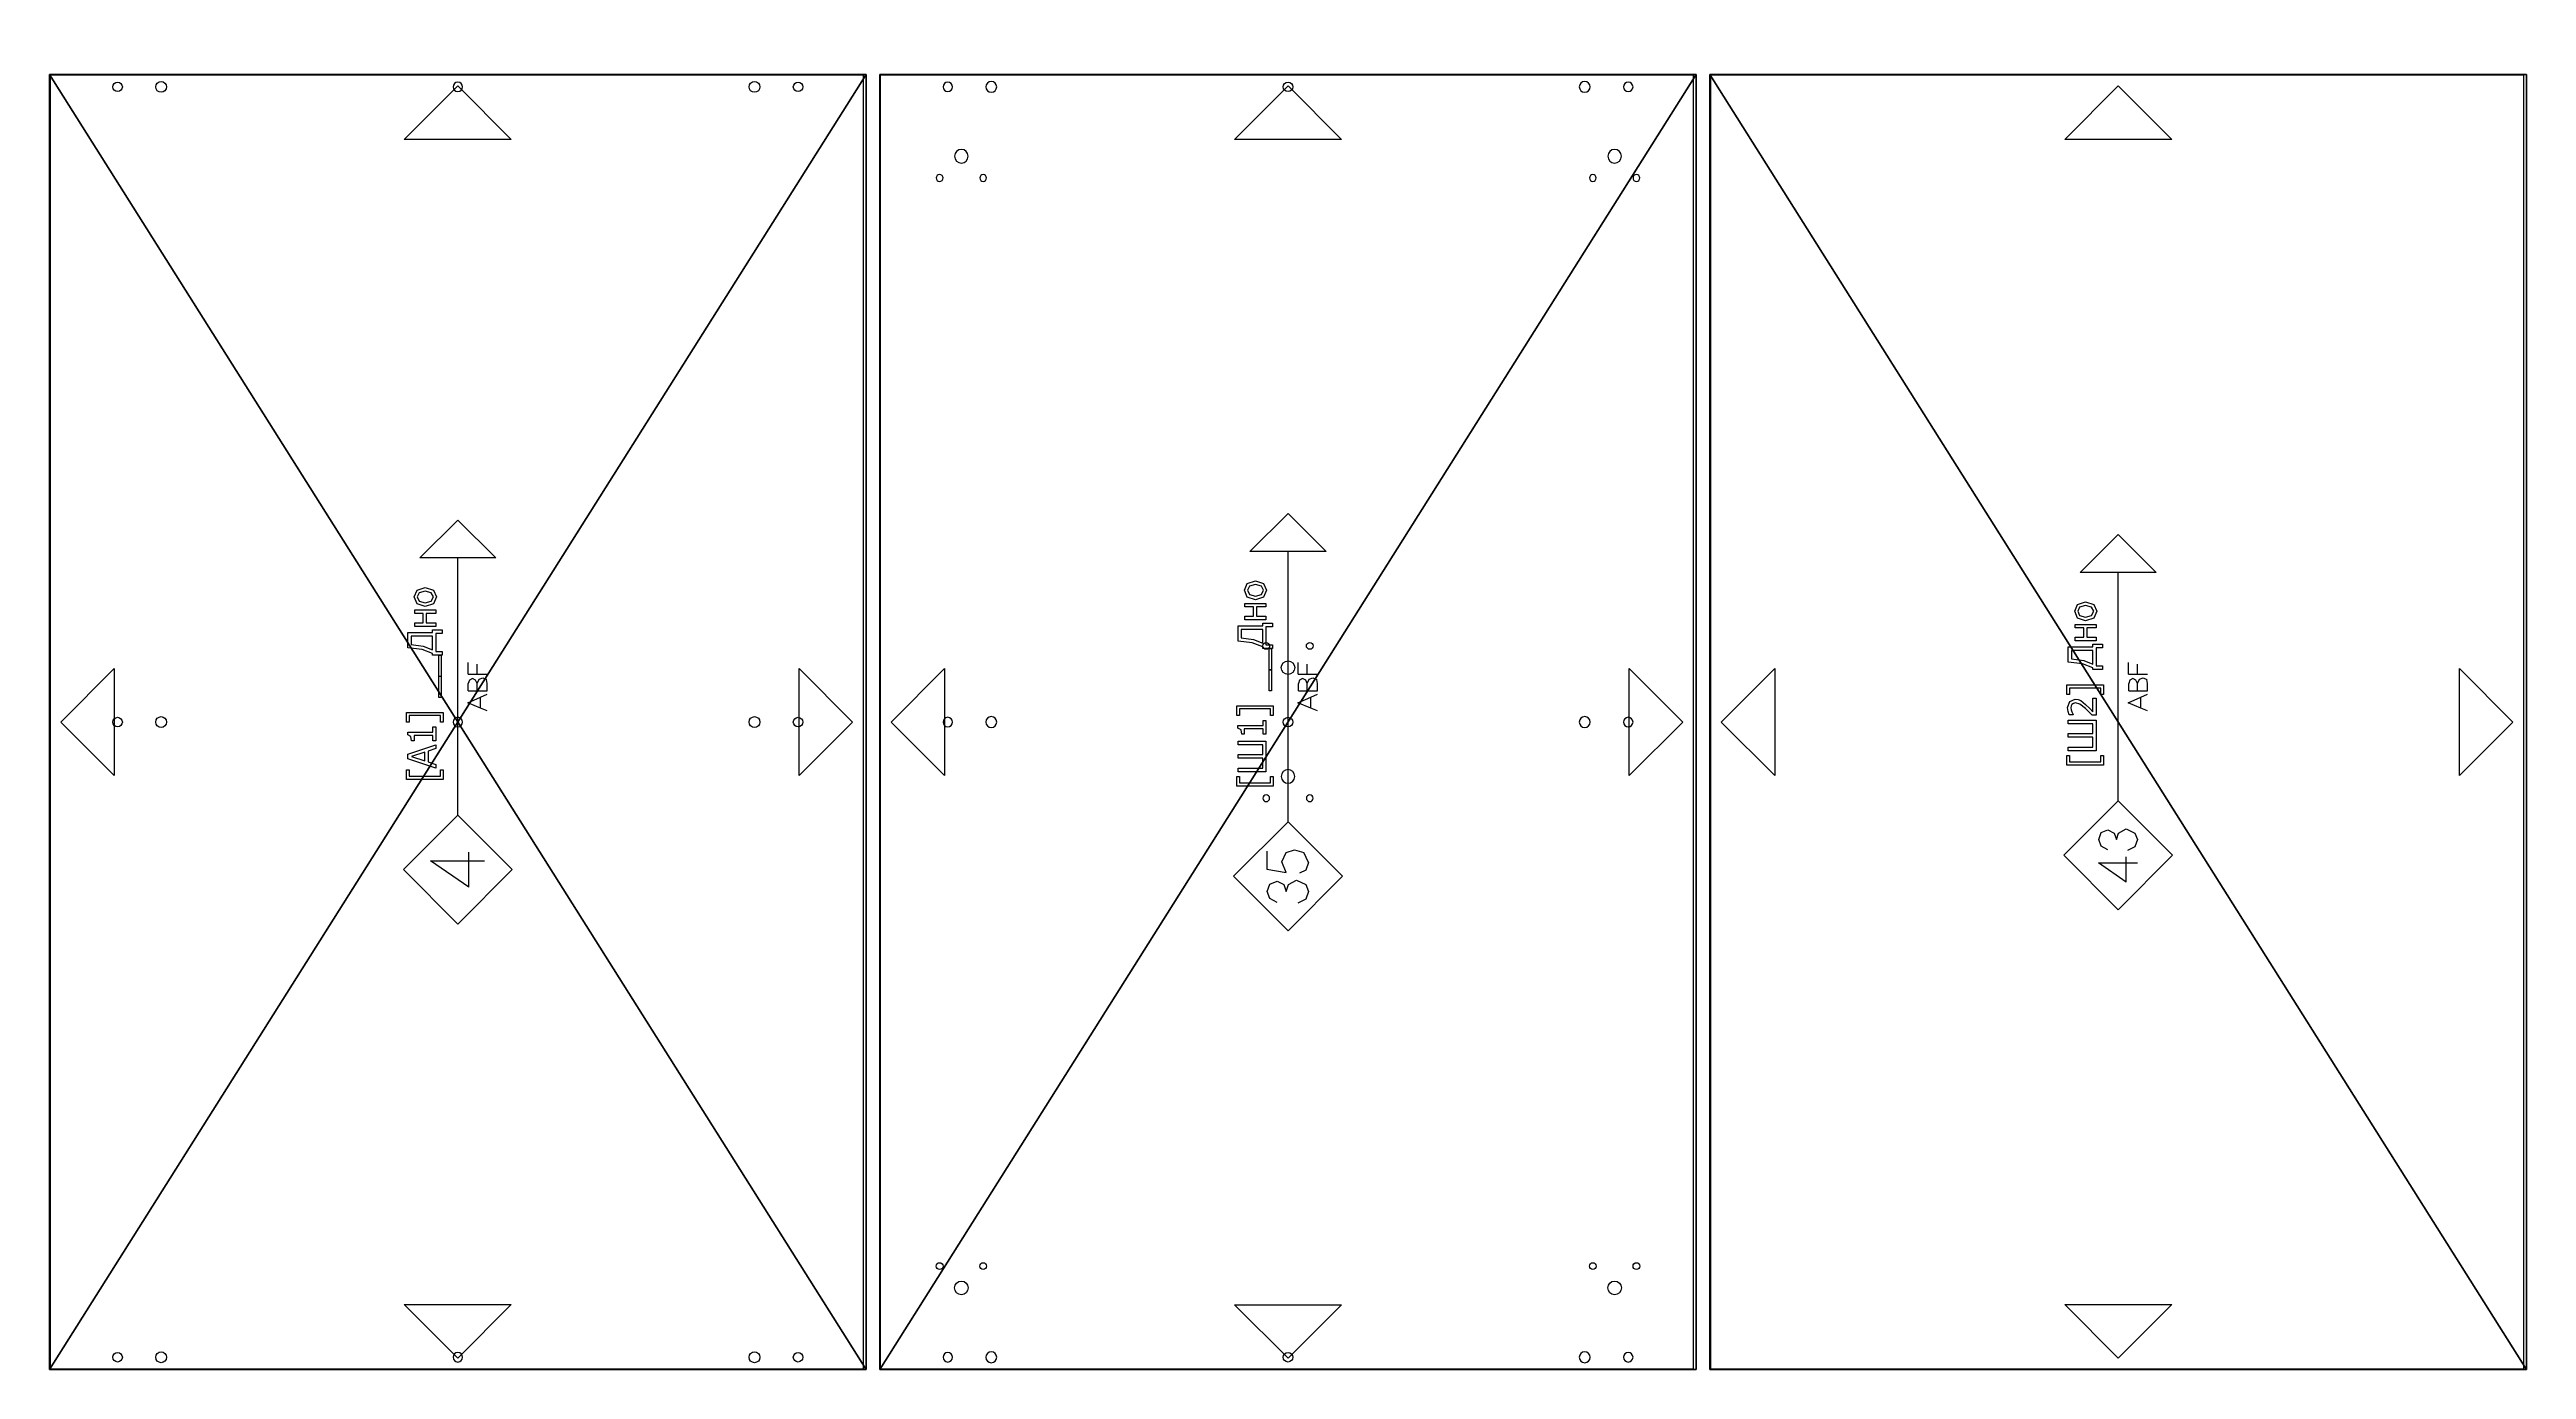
# Model space of a CAD drawing. Header units: millimetres. Extents: x -45532 to 18, y -11338 to 4436.
# Drawn here: x -34124 to -32304, y 0 to 970 of the extents above; entities that cross this region are included whole.
import ezdxf

# ---------------------------------------------------------------- set-up
doc = ezdxf.new("R2010")
doc.units = ezdxf.units.MM
doc.header["$LTSCALE"] = 25.4
doc.layers.get('0').update_dxf_attribs({"true_color": 0xffffff})
for name, color, linetype, true_color in [('-', 216, 'Continuous', 0x770077), ('ABF_cuttingLines', 134, 'Continuous', 0x009987), ('ABF_D10.0_DEPTH18', 134, 'Continuous', 0x009987), ('ABF_D5.0_DEPTH1', 36, 'Continuous', 0x664400), ('ABF_edgeBanding', 252, 'Continuous', 0x777799), ('ABF_Label', 190, 'Continuous', 0x9900ff), ('D7-DEPTHF-$44817', 134, 'Continuous', 0x009987), ('D8-DEPTH12-$38878', 252, 'Continuous', 0x777799)]:
    doc.layers.add(name, color=color, linetype=linetype, true_color=true_color)

# ---------------------------------------------------------------- blocks, each defined once
blk = doc.blocks.new('Group1187#1')
at = {"layer": 'ABF_Label', "color": 0}
for p, q in [((-20.1, 6.9), (-20.1, 23.9)), ((-20.1, 23.9), (-15.6, 23.9)), ((-15.6, 23.9), (-15.6, 22.7)), ((-13.4, 10.3), (-13.4, 23.3)), ((-13.4, 23.3), (-11.7, 23.3)), ((-11.7, 23.3), (-11.7, 11.8)), ((-7.1, 11.8), (-7.1, 23.3)), ((-7.1, 23.3), (-5.4, 23.3)), ((-5.4, 23.3), (-5.4, 11.8)), ((-0.9, 11.8), (-0.9, 23.3)), ((-0.9, 23.3), (0.9, 23.3)), ((0.9, 23.3), (0.9, 10.3)), ((3.4, 22.8), (4.9, 23.3)), ((4.9, 23.3), (6.8, 23.6)), ((6.8, 23.6), (9.6, 22.6)), ((12.8, 22.7), (12.8, 23.9)), ((12.8, 23.9), (17.4, 23.9)), ((17.4, 23.9), (17.4, 6.9)), ((27.2, 16.7), (27.9, 23.3)), ((27.9, 23.3), (35.1, 23.3)), ((35.1, 23.3), (35.1, 11.8)), ((-15.6, 22.7), (-18.6, 22.7)), ((-18.6, 22.7), (-18.6, 8.1)), ((-11.7, 11.8), (-7.1, 11.8)), ((-5.4, 11.8), (-0.9, 11.8)), ((3.2, 12.1), (4.8, 13.7)), ((3.2, 10.3), (3.2, 12.1)), ((3.4, 21), (3.4, 22.8)), ((3.5, 21), (3.4, 21)), ((4.1, 21.3), (3.5, 21)), ((4.8, 21.7), (4.1, 21.3)), ((5.7, 22), (4.8, 21.7)), ((4.8, 13.7), (6.3, 15.3)), ((6.4, 13.3), (4.8, 11.8)), ((4.8, 11.8), (11.2, 11.8)), ((6.6, 22.1), (5.7, 22)), ((6.3, 15.3), (8.3, 17.9)), ((8.2, 15.2), (6.4, 13.3)), ((7.5, 22), (6.6, 22.1)), ((8.2, 21.6), (7.5, 22)), ((8.7, 20.9), (8.2, 21.6)), ((9.2, 16.3), (8.2, 15.2)), ((8.3, 17.9), (8.9, 19.9)), ((8.9, 19.9), (8.7, 20.9)), ((10, 17.4), (9.2, 16.3)), ((9.6, 22.6), (10.7, 20)), ((10.5, 18.6), (10, 17.4)), ((10.7, 20), (10.5, 18.6)), ((11.2, 11.8), (11.2, 10.3)), ((15.9, 22.7), (12.8, 22.7)), ((15.9, 8.1), (15.9, 22.7)), ((24.6, 7.3), (24.6, 11.8)), ((24.6, 11.8), (25.3, 11.8)), ((25.3, 11.8), (27.2, 16.7)), ((28.7, 16.1), (27, 11.8)), ((27, 11.8), (33.4, 11.8)), ((29.5, 21.8), (28.7, 16.1)), ((33.4, 21.8), (29.5, 21.8)), ((33.4, 11.8), (33.4, 21.8)), ((35.1, 11.8), (36.4, 11.8)), ((36.4, 11.8), (36.4, 7.3)), ((37.9, 10.3), (37.9, 20.1)), ((37.9, 20.1), (39.6, 20.1)), ((39.6, 20.1), (39.6, 16.1)), ((39.6, 16.1), (44, 16.1)), ((44, 14.7), (39.6, 14.7)), ((39.6, 14.7), (39.6, 10.3)), ((44, 16.1), (44, 20.1)), ((44, 20.1), (45.6, 20.1)), ((44, 10.3), (44, 14.7)), ((45.6, 20.1), (45.6, 10.3)), ((47.3, 15.2), (48.5, 19)), ((48.5, 11.4), (47.3, 15.2)), ((48.5, 19), (51.7, 20.3)), ((49.7, 18), (49, 15.2)), ((49, 15.2), (49.7, 12.4)), ((51.7, 18.9), (49.7, 18)), ((49.7, 12.4), (51.7, 11.4)), ((51.7, 20.3), (54.9, 19)), ((53.7, 18), (51.7, 18.9)), ((51.7, 11.4), (53.7, 12.4)), ((54.4, 15.2), (53.7, 18)), ((53.7, 12.4), (54.4, 15.2)), ((54.9, 19), (56.1, 15.2)), ((56.1, 15.2), (54.9, 11.4)), ((-74.7, -3.8), (-65.8, 9.2)), ((-65.8, 9.2), (-65.8, -3.8)), ((-59.6, 4.8), (-57.9, 8)), ((-57.9, 8), (-54.8, 9.1)), ((-54.8, 9.1), (-51.6, 8)), ((-51.8, 1.8), (-54.8, 0.8)), ((-54.8, 0.8), (-51.8, -0.2)), ((-50.3, 4.8), (-51.8, 1.8)), ((-51.6, 8), (-50.3, 4.8)), ((-36.8, 0), (69.8, 0)), ((-15.6, 6.9), (-20.1, 6.9)), ((-18.6, 8.1), (-15.6, 8.1)), ((-15.6, 8.1), (-15.6, 6.9)), ((0.9, 10.3), (-13.4, 10.3)), ((11.2, 10.3), (3.2, 10.3)), ((12.8, 6.9), (12.8, 8.1)), ((12.8, 8.1), (15.9, 8.1)), ((17.4, 6.9), (12.8, 6.9)), ((26.3, 7.3), (24.6, 7.3)), ((34.7, 10.3), (26.3, 10.3)), ((26.3, 10.3), (26.3, 7.3)), ((34.7, 7.3), (34.7, 10.3)), ((36.4, 7.3), (34.7, 7.3)), ((39.6, 10.3), (37.9, 10.3)), ((45.6, 10.3), (44, 10.3)), ((51.7, 10), (48.5, 11.4)), ((54.9, 11.4), (51.7, 10)), ((-74.7, -3.8), (-65.8, -3.8)), ((-65.8, -3.8), (-62.9, -3.8)), ((-65.8, -3.8), (-65.8, -9)), ((-58.2, -7.8), (-59.9, -4.3)), ((-54.8, -9), (-58.2, -7.8)), ((-51.8, -7.8), (-54.8, -9)), ((-51.8, -0.2), (-49.8, -3.7)), ((-49.8, -3.7), (-51.8, -7.8)), ((5.2, -13.7), (6.5, -10.6)), ((6.5, -10.6), (8.9, -4.6)), ((6.5, -10.6), (11.6, -10.6)), ((8.9, -4.6), (11.6, -10.6)), ((11.6, -10.6), (13, -13.7)), ((14.5, -4.9), (18, -4.9)), ((14.5, -4.9), (14.5, -9)), ((14.5, -9), (14.5, -13.7)), ((14.5, -9), (18, -9)), ((19.5, -5.4), (18, -4.9)), ((18, -9), (19.6, -8.3)), ((18, -9), (20, -9.9)), ((20.3, -6.8), (19.5, -5.4)), ((19.6, -8.3), (20.3, -6.8)), ((20, -9.9), (20.7, -11.6)), ((22.3, -4.8), (22.3, -9)), ((22.3, -4.8), (27.8, -4.8)), ((22.3, -9), (27.1, -9)), ((22.3, -9), (22.3, -13.7)), ((14.5, -13.7), (18, -13.7)), ((18, -13.7), (19.8, -13.4)), ((20.7, -11.6), (19.8, -13.4))]:
    blk.add_line(p, q, dxfattribs=at)
for points in [[(-36.8, 0, 0), (-62.2, -25.4, 0), (-87.6, 0, 0), (-62.2, 25.4, 0), (-36.8, 0, 0)], [(69.8, 17.8, 0), (87.6, 0, 0), (69.8, -17.8, 0), (69.8, 17.8, 0)]]:
    blk.add_polyline3d(points, close=True, dxfattribs=at)
blk = doc.blocks.new('Group1810#1')
at = {"layer": 'ABF_cuttingLines', "color": 0}
blk.add_polyline3d([(-288.8, 2205.3, 0), (308.8, 2205.3, 0), (308.8, 3156.5, 0), (-288.8, 3156.5, 0), (-288.8, 2205.3, 0)], close=True, dxfattribs=at)
blk = doc.blocks.new('Group1811#1')
at = {"layer": 'ABF_edgeBanding', "color": 0}
for points in [[(10.8, 3148.7, 0), (50.2, 3109.3, 0), (-28.5, 3109.3, 0), (10.8, 3148.7, 0)], [(-280.9, 2680.9, 0), (-241.6, 2720.3, 0), (-241.6, 2641.6, 0), (-280.9, 2680.9, 0)], [(300.9, 2680.9, 0), (261.6, 2641.6, 0), (261.6, 2720.3, 0), (300.9, 2680.9, 0)], [(10.8, 2213.2, 0), (-28.5, 2252.6, 0), (50.2, 2252.6, 0), (10.8, 2213.2, 0)]]:
    blk.add_polyline3d(points, close=True, dxfattribs=at)
blk = doc.blocks.new('___#50')
at = {"color": 0}
for p, q in [((-289.2, 2204.9, 18), (-289.2, 3156.9, 18)), ((-289.2, 3156.9, 18), (310.8, 3156.9, 18)), ((-289.2, 2204.9), (-289.2, 3156.9)), ((-289.2, 3156.9), (310.8, 3156.9)), ((-289.2, 2204.9, 18), (-289.2, 3156.9, 18)), ((-289.2, 3156.9, 18), (-289.2, 3156.9)), ((-289.2, 2204.9), (-289.2, 3156.9)), ((-289.2, 3156.9, 18), (310.8, 3156.9, 18)), ((-289.2, 3156.9), (310.8, 3156.9)), ((-289.2, 3156.9, 18), (-289.2, 3156.9)), ((310.8, 3156.9, 18), (310.8, 2204.9, 18)), ((310.8, 3156.9), (310.8, 2204.9)), ((310.8, 3156.9, 18), (310.8, 3156.9)), ((310.8, 3156.9, 18), (310.8, 2204.9, 18)), ((310.8, 3156.9), (310.8, 2204.9)), ((310.8, 3156.9, 18), (310.8, 3156.9)), ((310.8, 2204.9, 18), (-289.2, 2204.9, 18)), ((310.8, 2204.9), (-289.2, 2204.9)), ((-289.2, 2204.9, 18), (-289.2, 2204.9)), ((310.8, 2204.9, 18), (-289.2, 2204.9, 18)), ((-289.2, 2204.9, 18), (-289.2, 2204.9)), ((310.8, 2204.9), (-289.2, 2204.9)), ((310.8, 2204.9, 18), (310.8, 2204.9)), ((310.8, 2204.9, 18), (310.8, 2204.9))]:
    blk.add_line(p, q, dxfattribs=at)
at = {"layer": 'ABF_cuttingLines', "color": 0}
blk.add_blockref('Group1810#1', (0, 0, 18), dxfattribs=at)
at = {"layer": 'ABF_edgeBanding', "color": 0}
blk.add_blockref('Group1811#1', (0, 0, 18), dxfattribs=at)
at = {"layer": 'ABF_Label', "color": 0, "xscale": 1.574803149606299, "yscale": 1.574803149606299, "rotation": 90}
blk.add_blockref('Group1187#1', (10.8, 2680.9, 18), dxfattribs=at)
at = {"color": 7, "true_color": 0xffffff}
mesh = blk.add_polyface(dxfattribs=at)
corners = [(310.8, 2204.9, 18), (-289.2, 3156.9, 18), (-289.2, 2204.9, 18), (310.8, 3156.9, 18)]
mesh.append_faces([[corners[k] for k in face] for face in [(0, 1, 2), (1, 0, 3)]], dxfattribs={"vtx0": -1, "color": 7})
at = {"color": 0}
mesh = blk.add_polyface(dxfattribs=at)
corners = [(-289.2, 3156.9), (310.8, 2204.9), (-289.2, 2204.9), (310.8, 3156.9)]
mesh.append_faces([[corners[k] for k in face] for face in [(0, 1, 2), (1, 0, 3)]], dxfattribs={"vtx0": -1, "color": 0})
mesh = blk.add_polyface(dxfattribs=at)
corners = [(-289.2, 3156.9, 18), (-289.2, 2204.9), (-289.2, 2204.9, 18), (-289.2, 3156.9)]
mesh.append_faces([[corners[k] for k in face] for face in [(0, 1, 2), (1, 0, 3)]], dxfattribs={"vtx0": -1, "color": 0})
mesh = blk.add_polyface(dxfattribs=at)
corners = [(-289.2, 3156.9, 18), (310.8, 3156.9), (-289.2, 3156.9), (310.8, 3156.9, 18)]
mesh.append_faces([[corners[k] for k in face] for face in [(0, 1, 2), (1, 0, 3)]], dxfattribs={"vtx0": -1, "color": 0})
mesh = blk.add_polyface(dxfattribs=at)
corners = [(310.8, 3156.9), (310.8, 2204.9, 18), (310.8, 2204.9), (310.8, 3156.9, 18)]
mesh.append_faces([[corners[k] for k in face] for face in [(0, 1, 2), (1, 0, 3)]], dxfattribs={"vtx0": -1, "color": 0})
mesh = blk.add_polyface(dxfattribs=at)
corners = [(310.8, 2204.9, 18), (-289.2, 2204.9), (310.8, 2204.9), (-289.2, 2204.9, 18)]
mesh.append_faces([[corners[k] for k in face] for face in [(0, 1, 2), (1, 0, 3)]], dxfattribs={"vtx0": -1, "color": 0})
blk = doc.blocks.new('Group517#1')
at = {"layer": 'D7-DEPTHF-$44817', "color": 0, "extrusion": (0, 0, -1)}
blk.add_circle((9, 0), 3.5, dxfattribs=at)
at = {"layer": 'D8-DEPTH12-$38878', "color": 0, "extrusion": (0, 0, -1)}
blk.add_circle((9, -32), 4, dxfattribs=at)
blk = doc.blocks.new('Group521#1')
at = {"layer": 'D7-DEPTHF-$44817', "color": 0, "extrusion": (0, 0, -1)}
blk.add_circle((9, 0), 3.5, dxfattribs=at)
at = {"layer": 'D8-DEPTH12-$38878', "color": 0, "extrusion": (0, 0, -1)}
blk.add_circle((9, 32), 4, dxfattribs=at)
blk = doc.blocks.new('Group535#1')
at = {"layer": 'D7-DEPTHF-$44817', "color": 0, "extrusion": (0, 0, -1)}
blk.add_circle((9, 0), 3.5, dxfattribs=at)
at = {"layer": 'D8-DEPTH12-$38878', "color": 0, "extrusion": (0, 0, -1)}
blk.add_circle((9, -32), 4, dxfattribs=at)
blk = doc.blocks.new('Group539#1')
at = {"layer": 'D7-DEPTHF-$44817', "color": 0, "extrusion": (0, 0, -1)}
blk.add_circle((9, 0), 3.5, dxfattribs=at)
at = {"layer": 'D8-DEPTH12-$38878', "color": 0, "extrusion": (0, 0, -1)}
blk.add_circle((9, 32), 4, dxfattribs=at)
blk = doc.blocks.new('Group541#2')
at = {"layer": 'D7-DEPTHF-$44817', "color": 0}
blk.add_circle((-9, 0, 18), 3.5, dxfattribs=at)
blk = doc.blocks.new('Group553#1')
at = {"layer": 'D7-DEPTHF-$44817', "color": 0, "extrusion": (0, 0, -1)}
blk.add_circle((9, 0), 3.5, dxfattribs=at)
at = {"layer": 'D8-DEPTH12-$38878', "color": 0, "extrusion": (0, 0, -1)}
blk.add_circle((9, -32), 4, dxfattribs=at)
blk = doc.blocks.new('Group557#1')
at = {"layer": 'D7-DEPTHF-$44817', "color": 0, "extrusion": (0, 0, -1)}
blk.add_circle((9, 0), 3.5, dxfattribs=at)
at = {"layer": 'D8-DEPTH12-$38878', "color": 0, "extrusion": (0, 0, -1)}
blk.add_circle((9, 32), 4, dxfattribs=at)
blk = doc.blocks.new('Group559#2')
at = {"layer": 'D7-DEPTHF-$44817', "color": 0}
blk.add_circle((-9, 0, 18), 3.5, dxfattribs=at)
blk = doc.blocks.new('_____#2')
at = {"layer": 'ABF_D10.0_DEPTH18', "color": 0}
blk.add_circle((5, 5), 5, dxfattribs=at)
blk = doc.blocks.new('_____#4')
at = {"layer": 'ABF_D5.0_DEPTH1', "color": 0}
blk.add_circle((2.5, 2.5), 2.5, dxfattribs=at)
blk = doc.blocks.new('_____#5')
at = {"layer": 'ABF_D5.0_DEPTH1', "color": 0}
blk.add_circle((2.5, 2.5), 2.5, dxfattribs=at)
blk = doc.blocks.new('_____#1')
at = {"layer": 'ABF_D10.0_DEPTH18', "color": 0}
blk.add_circle((5, 5), 5, dxfattribs=at)
blk = doc.blocks.new('_____#3')
at = {"layer": 'ABF_D5.0_DEPTH1', "color": 0}
blk.add_circle((2.5, 2.5), 2.5, dxfattribs=at)
blk = doc.blocks.new('_____#6')
at = {"layer": 'ABF_D5.0_DEPTH1', "color": 0}
blk.add_circle((2.5, 2.5), 2.5, dxfattribs=at)
blk = doc.blocks.new('_____#7')
at = {"layer": 'ABF_D10.0_DEPTH18', "color": 0}
blk.add_circle((5, 5), 5, dxfattribs=at)
blk = doc.blocks.new('_____#8')
at = {"layer": 'ABF_D5.0_DEPTH1', "color": 0}
blk.add_circle((2.5, 2.5), 2.5, dxfattribs=at)
blk = doc.blocks.new('_____#13')
at = {"layer": 'ABF_D5.0_DEPTH1', "color": 0}
blk.add_circle((2.5, 2.5), 2.5, dxfattribs=at)
blk = doc.blocks.new('_____#14')
at = {"layer": 'ABF_D10.0_DEPTH18', "color": 0}
blk.add_circle((5, 5), 5, dxfattribs=at)
blk = doc.blocks.new('_____#15')
at = {"layer": 'ABF_D5.0_DEPTH1', "color": 0}
blk.add_circle((2.5, 2.5), 2.5, dxfattribs=at)
blk = doc.blocks.new('_____#18')
at = {"layer": 'ABF_D5.0_DEPTH1', "color": 0}
blk.add_circle((2.5, 2.5), 2.5, dxfattribs=at)
blk = doc.blocks.new('_____#21')
at = {"layer": 'ABF_D10.0_DEPTH18', "color": 0}
blk.add_circle((5, 5), 5, dxfattribs=at)
blk = doc.blocks.new('_____#22')
at = {"layer": 'ABF_D5.0_DEPTH1', "color": 0}
blk.add_circle((2.5, 2.5), 2.5, dxfattribs=at)
blk = doc.blocks.new('_____#23')
at = {"layer": 'ABF_D5.0_DEPTH1', "color": 0}
blk.add_circle((2.5, 2.5), 2.5, dxfattribs=at)
blk = doc.blocks.new('_____#28')
at = {"layer": 'ABF_D10.0_DEPTH18', "color": 0}
blk.add_circle((5, 5), 5, dxfattribs=at)
blk = doc.blocks.new('_____#29')
at = {"layer": 'ABF_D5.0_DEPTH1', "color": 0}
blk.add_circle((2.5, 2.5), 2.5, dxfattribs=at)
blk = doc.blocks.new('_____#30')
at = {"layer": 'ABF_D5.0_DEPTH1', "color": 0}
blk.add_circle((2.5, 2.5), 2.5, dxfattribs=at)
blk = doc.blocks.new('Group413#2')
at = {"layer": 'D7-DEPTHF-$44817', "color": 0}
blk.add_circle((-9, 0, 18), 3.5, dxfattribs=at)
blk = doc.blocks.new('Group1170#1')
at = {"layer": 'ABF_Label', "color": 0}
for p, q in [((-29.9, 6.9), (-29.9, 23.9)), ((-29.9, 23.9), (-25.4, 23.9)), ((-25.4, 23.9), (-25.4, 22.7)), ((-23.2, 10.3), (-23.2, 23.3)), ((-23.2, 23.3), (-21.5, 23.3)), ((-21.5, 23.3), (-21.5, 11.8)), ((-16.9, 11.8), (-16.9, 23.3)), ((-16.9, 23.3), (-15.2, 23.3)), ((-15.2, 23.3), (-15.2, 11.8)), ((-10.7, 11.8), (-10.7, 23.3)), ((-10.7, 23.3), (-8.9, 23.3)), ((-8.9, 23.3), (-8.9, 10.3)), ((-3.6, 21.9), (-2.9, 23.4)), ((-2.9, 23.4), (-1.6, 23.4)), ((-1.6, 23.4), (-1.6, 11.6)), ((3.1, 22.7), (3.1, 23.9)), ((3.1, 23.9), (7.6, 23.9)), ((7.6, 23.9), (7.6, 6.9)), ((37, 16.7), (37.7, 23.3)), ((37.7, 23.3), (44.9, 23.3)), ((44.9, 23.3), (44.9, 11.8)), ((-25.4, 22.7), (-28.4, 22.7)), ((-28.4, 22.7), (-28.4, 8.1)), ((-21.5, 11.8), (-16.9, 11.8)), ((-15.2, 11.8), (-10.7, 11.8)), ((-5.6, 21.6), (-3.6, 21.9)), ((-5.6, 20.4), (-5.6, 21.6)), ((-3.2, 20.4), (-5.6, 20.4)), ((-5.6, 10.3), (-5.6, 11.6)), ((-5.6, 11.6), (-3.2, 11.6)), ((-3.2, 11.6), (-3.2, 20.4)), ((-1.6, 11.6), (0.7, 11.6)), ((0.7, 11.6), (0.7, 10.3)), ((6.1, 22.7), (3.1, 22.7)), ((6.1, 8.1), (6.1, 22.7)), ((34.4, 7.3), (34.4, 11.8)), ((34.4, 11.8), (35.1, 11.8)), ((35.1, 11.8), (37, 16.7)), ((38.5, 16.1), (36.8, 11.8)), ((36.8, 11.8), (43.2, 11.8)), ((39.3, 21.8), (38.5, 16.1)), ((43.2, 21.8), (39.3, 21.8)), ((43.2, 11.8), (43.2, 21.8)), ((44.9, 11.8), (46.2, 11.8)), ((46.2, 11.8), (46.2, 7.3)), ((47.7, 10.3), (47.7, 20.1)), ((47.7, 20.1), (49.4, 20.1)), ((49.4, 20.1), (49.4, 16.1)), ((49.4, 16.1), (53.8, 16.1)), ((53.8, 14.7), (49.4, 14.7)), ((49.4, 14.7), (49.4, 10.3)), ((53.8, 16.1), (53.8, 20.1)), ((53.8, 20.1), (55.4, 20.1)), ((53.8, 10.3), (53.8, 14.7)), ((55.4, 20.1), (55.4, 10.3)), ((57.1, 15.2), (58.3, 19)), ((58.3, 11.4), (57.1, 15.2)), ((58.3, 19), (61.5, 20.3)), ((59.5, 18), (58.8, 15.2)), ((58.8, 15.2), (59.5, 12.4)), ((61.5, 18.9), (59.5, 18)), ((59.5, 12.4), (61.5, 11.4)), ((61.5, 20.3), (64.7, 19)), ((63.5, 18), (61.5, 18.9)), ((61.5, 11.4), (63.5, 12.4)), ((64.2, 15.2), (63.5, 18)), ((63.5, 12.4), (64.2, 15.2)), ((64.7, 19), (65.9, 15.2)), ((65.9, 15.2), (64.7, 11.4)), ((-84.2, 5.1), (-82.4, 8.5)), ((-82.4, 8.5), (-79.1, 9.7)), ((-79.1, 9.7), (-75.7, 8.5)), ((-75.9, 1.9), (-79.1, 0.9)), ((-79.1, 0.9), (-75.9, -0.2)), ((-74.3, 5.1), (-75.9, 1.9)), ((-75.7, 8.5), (-74.3, 5.1)), ((-68.7, 9.8), (-70.3, 0.9)), ((-70.3, 0.9), (-65.2, 2.8)), ((-60.3, 9.8), (-68.7, 9.8)), ((-65.2, 2.8), (-60.9, 0.9)), ((-60.9, 0.9), (-59.6, -3.1)), ((-46.6, 0), (79.6, 0)), ((-25.4, 6.9), (-29.9, 6.9)), ((-28.4, 8.1), (-25.4, 8.1)), ((-25.4, 8.1), (-25.4, 6.9)), ((-8.9, 10.3), (-23.2, 10.3)), ((0.7, 10.3), (-5.6, 10.3)), ((3.1, 6.9), (3.1, 8.1)), ((3.1, 8.1), (6.1, 8.1)), ((7.6, 6.9), (3.1, 6.9)), ((14.5, 7.7), (14.5, 8.8)), ((14.5, 8.8), (24.3, 8.8)), ((24.3, 7.7), (14.5, 7.7)), ((24.3, 8.8), (24.6, 8.8)), ((24.3, 7.7), (24.3, 8.8)), ((24.3, 8.8), (34.4, 8.8)), ((24.6, 7.7), (24.3, 7.7)), ((34.4, 7.7), (24.3, 7.7)), ((24.6, 8.8), (24.6, 7.7)), ((34.4, 8.8), (34.4, 7.7)), ((36.1, 7.3), (34.4, 7.3)), ((44.5, 10.3), (36.1, 10.3)), ((36.1, 10.3), (36.1, 7.3)), ((44.5, 7.3), (44.5, 10.3)), ((46.2, 7.3), (44.5, 7.3)), ((49.4, 10.3), (47.7, 10.3)), ((55.4, 10.3), (53.8, 10.3)), ((61.5, 10), (58.3, 11.4)), ((64.7, 11.4), (61.5, 10)), ((-82.7, -8.3), (-84.5, -4.6)), ((-79.1, -9.6), (-82.7, -8.3)), ((-75.9, -8.3), (-79.1, -9.6)), ((-75.9, -0.2), (-73.8, -4)), ((-73.8, -4), (-75.9, -8.3)), ((-69.1, -8.3), (-70.6, -5.4)), ((-65.5, -9.6), (-69.1, -8.3)), ((-65.5, -9.6), (-60.9, -7.4)), ((-59.6, -3.1), (-60.9, -7.4)), ((5.2, -13.7), (6.5, -10.6)), ((6.5, -10.6), (8.9, -4.6)), ((6.5, -10.6), (11.6, -10.6)), ((8.9, -4.6), (11.6, -10.6)), ((11.6, -10.6), (13, -13.7)), ((14.5, -4.9), (18, -4.9)), ((14.5, -4.9), (14.5, -9)), ((14.5, -9), (14.5, -13.7)), ((14.5, -9), (18, -9)), ((19.5, -5.4), (18, -4.9)), ((18, -9), (19.6, -8.3)), ((18, -9), (20, -9.9)), ((20.3, -6.8), (19.5, -5.4)), ((19.6, -8.3), (20.3, -6.8)), ((20, -9.9), (20.7, -11.6)), ((22.3, -4.8), (22.3, -9)), ((22.3, -4.8), (27.8, -4.8)), ((22.3, -9), (27.1, -9)), ((22.3, -9), (22.3, -13.7)), ((14.5, -13.7), (18, -13.7)), ((18, -13.7), (19.8, -13.4)), ((20.7, -11.6), (19.8, -13.4))]:
    blk.add_line(p, q, dxfattribs=at)
for points in [[(-46.6, 0, 0), (-72, -25.4, 0), (-97.4, 0, 0), (-72, 25.4, 0), (-46.6, 0, 0)], [(79.6, 17.8, 0), (97.4, 0, 0), (79.6, -17.8, 0), (79.6, 17.8, 0)]]:
    blk.add_polyline3d(points, close=True, dxfattribs=at)
blk = doc.blocks.new('Group1812#1')
at = {"layer": 'ABF_cuttingLines', "color": 0}
blk.add_polyline3d([(-149.1, -1845.1, 0), (448.5, -1845.1, 0), (448.5, -893.9, 0), (-149.1, -893.9, 0), (-149.1, -1845.1, 0)], close=True, dxfattribs=at)
blk = doc.blocks.new('Group1813#1')
at = {"layer": 'ABF_edgeBanding', "color": 0}
for points in [[(150.5, -901.7, 0), (189.9, -941.1, 0), (111.2, -941.1, 0), (150.5, -901.7, 0)], [(-141.2, -1369.5, 0), (-101.8, -1330.1, 0), (-101.8, -1408.8, 0), (-141.2, -1369.5, 0)], [(440.7, -1369.5, 0), (401.3, -1408.8, 0), (401.3, -1330.1, 0), (440.7, -1369.5, 0)], [(150.5, -1837.2, 0), (111.2, -1797.9, 0), (189.9, -1797.9, 0), (150.5, -1837.2, 0)]]:
    blk.add_polyline3d(points, close=True, dxfattribs=at)
blk = doc.blocks.new('___#51')
at = {"color": 0}
for p, q in [((-149.5, -893.5), (-149.5, -1845.5)), ((450.5, -893.5), (-149.5, -893.5)), ((-149.5, -893.5, 18), (-149.5, -1845.5, 18)), ((450.5, -893.5, 18), (-149.5, -893.5, 18)), ((-149.5, -893.5), (-149.5, -1845.5)), ((-149.5, -893.5, 18), (-149.5, -1845.5, 18)), ((-149.5, -893.5), (-149.5, -893.5, 18)), ((450.5, -893.5), (-149.5, -893.5)), ((-149.5, -893.5), (-149.5, -893.5, 18)), ((450.5, -893.5, 18), (-149.5, -893.5, 18)), ((450.5, -1845.5), (450.5, -893.5)), ((450.5, -1845.5, 18), (450.5, -893.5, 18)), ((450.5, -1845.5), (450.5, -893.5)), ((450.5, -893.5), (450.5, -893.5, 18)), ((450.5, -1845.5, 18), (450.5, -893.5, 18)), ((450.5, -893.5), (450.5, -893.5, 18)), ((-149.5, -1845.5), (450.5, -1845.5)), ((-149.5, -1845.5, 18), (450.5, -1845.5, 18)), ((-149.5, -1845.5), (-149.5, -1845.5, 18)), ((-149.5, -1845.5), (450.5, -1845.5)), ((-149.5, -1845.5, 18), (450.5, -1845.5, 18)), ((-149.5, -1845.5), (-149.5, -1845.5, 18)), ((450.5, -1845.5), (450.5, -1845.5, 18)), ((450.5, -1845.5), (450.5, -1845.5, 18))]:
    blk.add_line(p, q, dxfattribs=at)
at = {"layer": '-', "color": 0, "zscale": -1, "rotation": 90.00000000000001}
for name, p in [('_____#8', (-103, -1772, 18)), ('_____#7', (-84.5, -1790.5, 18)), ('_____#13', (-71, -1772, 18)), ('_____#2', (155.5, -1334.5, 18)), ('_____#4', (137, -1316, 18)), ('_____#5', (169, -1316, 18)), ('_____#1', (395.5, -1790.5, 18)), ('_____#3', (377, -1772, 18)), ('_____#6', (409, -1772, 18))]:
    blk.add_blockref(name, p, dxfattribs=at)
at = {"layer": '-', "color": 0, "extrusion": (-1.50398e-16, -1.89578e-16, -1), "rotation": 270}
for name, p in [('_____#29', (103, -967, -18)), ('_____#30', (71, -967, -18)), ('_____#15', (-377, -967, -18)), ('_____#18', (-409, -967, -18)), ('_____#21', (-155.5, -1404.5, -18)), ('_____#22', (-137, -1423, -18)), ('_____#23', (-169, -1423, -18))]:
    blk.add_blockref(name, p, dxfattribs=at)
at = {"layer": '-', "color": 0, "extrusion": (-1.50398e-16, -1.89578e-16, -1)}
ref = blk.add_blockref('_____#28', (84.5, -948.5, -18), dxfattribs=dict(at, rotation=270))
ref.add_attrib('Skp_GroupInstanceName', 'ABF_Hole', (0, 0), dxfattribs={"layer": '0', "height": 1})
ref = blk.add_blockref('_____#14', (-395.5, -948.5, -18), dxfattribs=dict(at, rotation=270))
ref.add_attrib('Skp_GroupInstanceName', 'ABF_Hole', (0, 0), dxfattribs={"layer": '0', "height": 1})
at = {"color": 0}
ref = blk.add_blockref('Group521#1', (-99.5, -911.5), dxfattribs=dict(at, rotation=270))
ref.add_attrib('Skp_GroupInstanceName', '_ABF_minifixPlasticBase', (0, 0), dxfattribs={"height": 1})
at = {"color": 0, "rotation": 270}
for name, p in [('Group539#1', (-99.5, -1378.5)), ('Group557#1', (-99.5, -1845.5)), ('Group535#1', (400.5, -1378.5)), ('Group541#2', (150.5, -1378.5)), ('Group553#1', (400.5, -1845.5)), ('Group559#2', (150.5, -1845.5))]:
    blk.add_blockref(name, p, dxfattribs=at)
at = {"color": 0}
ref = blk.add_blockref('Group517#1', (400.5, -911.5), dxfattribs=dict(at, rotation=270))
ref.add_attrib('Skp_GroupInstanceName', '_ABF_minifixPlasticBase', (0, 0), dxfattribs={"height": 1})
ref = blk.add_blockref('Group413#2', (150.5, -911.5), dxfattribs=dict(at, rotation=270))
ref.add_attrib('Skp_GroupInstanceName', '_ABF_screwInside', (0, 0), dxfattribs={"height": 1})
at = {"layer": 'ABF_cuttingLines', "color": 0}
blk.add_blockref('Group1812#1', (0, 0, 18), dxfattribs=at)
at = {"layer": 'ABF_edgeBanding', "color": 0}
blk.add_blockref('Group1813#1', (0, 0, 18), dxfattribs=at)
at = {"layer": 'ABF_Label', "color": 0, "xscale": 1.574803149606299, "yscale": 1.574803149606299, "rotation": 90}
blk.add_blockref('Group1170#1', (150.5, -1369.5, 18), dxfattribs=at)
at = {"color": 0}
mesh = blk.add_polyface(dxfattribs=at)
corners = [(450.5, -893.5), (-149.5, -1845.5), (-149.5, -893.5), (450.5, -1845.5)]
mesh.append_faces([[corners[k] for k in face] for face in [(0, 1, 2), (1, 0, 3)]], dxfattribs={"vtx0": -1, "color": 0})
at = {"color": 7, "true_color": 0xffffff}
mesh = blk.add_polyface(dxfattribs=at)
corners = [(-149.5, -1845.5, 18), (450.5, -893.5, 18), (-149.5, -893.5, 18), (450.5, -1845.5, 18)]
mesh.append_faces([[corners[k] for k in face] for face in [(0, 1, 2), (1, 0, 3)]], dxfattribs={"vtx0": -1, "color": 7})
at = {"color": 0}
mesh = blk.add_polyface(dxfattribs=at)
corners = [(-149.5, -893.5, 18), (-149.5, -1845.5), (-149.5, -1845.5, 18), (-149.5, -893.5)]
mesh.append_faces([[corners[k] for k in face] for face in [(0, 1, 2), (1, 0, 3)]], dxfattribs={"vtx0": -1, "color": 0})
mesh = blk.add_polyface(dxfattribs=at)
corners = [(-149.5, -893.5, 18), (450.5, -893.5), (-149.5, -893.5), (450.5, -893.5, 18)]
mesh.append_faces([[corners[k] for k in face] for face in [(0, 1, 2), (1, 0, 3)]], dxfattribs={"vtx0": -1, "color": 0})
mesh = blk.add_polyface(dxfattribs=at)
corners = [(450.5, -893.5), (450.5, -1845.5, 18), (450.5, -1845.5), (450.5, -893.5, 18)]
mesh.append_faces([[corners[k] for k in face] for face in [(0, 1, 2), (1, 0, 3)]], dxfattribs={"vtx0": -1, "color": 0})
mesh = blk.add_polyface(dxfattribs=at)
corners = [(450.5, -1845.5, 18), (-149.5, -1845.5), (450.5, -1845.5), (-149.5, -1845.5, 18)]
mesh.append_faces([[corners[k] for k in face] for face in [(0, 1, 2), (1, 0, 3)]], dxfattribs={"vtx0": -1, "color": 0})
blk = doc.blocks.new('Group301#1')
at = {"layer": 'D7-DEPTHF-$44817', "color": 0}
blk.add_circle((0, -9), 3.5, dxfattribs=at)
at = {"layer": 'D8-DEPTH12-$38878', "color": 0}
blk.add_circle((-32, -9), 4, dxfattribs=at)
blk = doc.blocks.new('Group305#1')
at = {"layer": 'D7-DEPTHF-$44817', "color": 0}
blk.add_circle((0, -9), 3.5, dxfattribs=at)
at = {"layer": 'D8-DEPTH12-$38878', "color": 0}
blk.add_circle((32, -9), 4, dxfattribs=at)
blk = doc.blocks.new('Group312#2')
at = {"layer": 'D7-DEPTHF-$44817', "color": 0, "extrusion": (0, -4.99939e-16, -1)}
blk.add_circle((0, -9, 18), 3.5, dxfattribs=at)
blk = doc.blocks.new('Group319#1')
at = {"layer": 'D7-DEPTHF-$44817', "color": 0}
blk.add_circle((0, 9), 3.5, dxfattribs=at)
at = {"layer": 'D8-DEPTH12-$38878', "color": 0}
blk.add_circle((-32, 9), 4, dxfattribs=at)
blk = doc.blocks.new('Group323#1')
at = {"layer": 'D7-DEPTHF-$44817', "color": 0}
blk.add_circle((0, 9), 3.5, dxfattribs=at)
at = {"layer": 'D8-DEPTH12-$38878', "color": 0}
blk.add_circle((32, 9), 4, dxfattribs=at)
blk = doc.blocks.new('Group330#1')
at = {"layer": 'D7-DEPTHF-$44817', "color": 0, "extrusion": (0, -4.99939e-16, -1)}
blk.add_circle((0, 9, 18), 3.5, dxfattribs=at)
blk = doc.blocks.new('Group100#1')
at = {"layer": 'D7-DEPTHF-$44817', "color": 0}
blk.add_circle((0, -9), 3.5, dxfattribs=at)
at = {"layer": 'D8-DEPTH12-$38878', "color": 0}
blk.add_circle((-32, -9), 4, dxfattribs=at)
blk = doc.blocks.new('Group104#1')
at = {"layer": 'D7-DEPTHF-$44817', "color": 0}
blk.add_circle((0, -9), 3.5, dxfattribs=at)
at = {"layer": 'D8-DEPTH12-$38878', "color": 0}
blk.add_circle((32, -9), 4, dxfattribs=at)
blk = doc.blocks.new('Group111#1')
at = {"layer": 'D7-DEPTHF-$44817', "color": 0, "extrusion": (0, -4.99939e-16, -1)}
blk.add_circle((0, -9, 18), 3.5, dxfattribs=at)
blk = doc.blocks.new('Group1106#1')
at = {"layer": 'ABF_Label', "color": 0}
for p, q in [((-26.8, 6.9), (-26.8, 23.9)), ((-26.8, 23.9), (-22.3, 23.9)), ((-22.3, 23.9), (-22.3, 22.7)), ((-21.5, 10.3), (-17.1, 23.3)), ((-17.1, 23.3), (-15, 23.3)), ((-15, 23.3), (-10.6, 10.3)), ((-6.7, 21.9), (-6, 23.4)), ((-6, 23.4), (-4.7, 23.4)), ((-4.7, 23.4), (-4.7, 11.6)), ((0, 22.7), (0, 23.9)), ((0, 23.9), (4.5, 23.9)), ((4.5, 23.9), (4.5, 6.9)), ((33.9, 16.7), (34.6, 23.3)), ((34.6, 23.3), (41.8, 23.3)), ((41.8, 23.3), (41.8, 11.8)), ((-77.1, -5.2), (-64.8, 12.7)), ((-64.8, 12.7), (-64.8, -5.2)), ((-22.3, 22.7), (-25.3, 22.7)), ((-25.3, 22.7), (-25.3, 8.1)), ((-18.6, 13.9), (-19.8, 10.3)), ((-13.6, 13.9), (-18.6, 13.9)), ((-16.1, 21.6), (-18.1, 15.4)), ((-18.1, 15.4), (-14.1, 15.4)), ((-14.1, 15.4), (-16.1, 21.6)), ((-12.4, 10.3), (-13.6, 13.9)), ((-8.7, 21.6), (-6.7, 21.9)), ((-8.7, 20.4), (-8.7, 21.6)), ((-6.3, 20.4), (-8.7, 20.4)), ((-8.7, 10.3), (-8.7, 11.6)), ((-8.7, 11.6), (-6.3, 11.6)), ((-6.3, 11.6), (-6.3, 20.4)), ((-4.7, 11.6), (-2.3, 11.6)), ((-2.3, 11.6), (-2.3, 10.3)), ((3, 22.7), (0, 22.7)), ((3, 8.1), (3, 22.7)), ((31.3, 7.3), (31.3, 11.8)), ((31.3, 11.8), (32, 11.8)), ((32, 11.8), (33.9, 16.7)), ((35.4, 16.1), (33.7, 11.8)), ((33.7, 11.8), (40.1, 11.8)), ((36.2, 21.8), (35.4, 16.1)), ((40.1, 21.8), (36.2, 21.8)), ((40.1, 11.8), (40.1, 21.8)), ((41.8, 11.8), (43.1, 11.8)), ((43.1, 11.8), (43.1, 7.3)), ((44.6, 10.3), (44.6, 20.1)), ((44.6, 20.1), (46.3, 20.1)), ((46.3, 20.1), (46.3, 16.1)), ((46.3, 16.1), (50.7, 16.1)), ((50.7, 14.7), (46.3, 14.7)), ((46.3, 14.7), (46.3, 10.3)), ((50.7, 16.1), (50.7, 20.1)), ((50.7, 20.1), (52.4, 20.1)), ((50.7, 10.3), (50.7, 14.7)), ((52.4, 20.1), (52.4, 10.3)), ((54, 15.2), (55.2, 19)), ((55.2, 11.4), (54, 15.2)), ((55.2, 19), (58.4, 20.3)), ((56.4, 18), (55.7, 15.2)), ((55.7, 15.2), (56.4, 12.4)), ((58.4, 18.9), (56.4, 18)), ((56.4, 12.4), (58.4, 11.4)), ((58.4, 20.3), (61.6, 19)), ((60.4, 18), (58.4, 18.9)), ((58.4, 11.4), (60.4, 12.4)), ((61.1, 15.2), (60.4, 18)), ((60.4, 12.4), (61.1, 15.2)), ((61.6, 19), (62.8, 15.2)), ((62.8, 15.2), (61.6, 11.4)), ((-43.5, 0), (76.6, 0)), ((-22.3, 6.9), (-26.8, 6.9)), ((-25.3, 8.1), (-22.3, 8.1)), ((-22.3, 8.1), (-22.3, 6.9)), ((-19.8, 10.3), (-21.5, 10.3)), ((-10.6, 10.3), (-12.4, 10.3)), ((-2.3, 10.3), (-8.7, 10.3)), ((0, 6.9), (0, 8.1)), ((0, 8.1), (3, 8.1)), ((4.5, 6.9), (0, 6.9)), ((11.4, 7.7), (11.4, 8.8)), ((11.4, 8.8), (21.2, 8.8)), ((21.2, 7.7), (11.4, 7.7)), ((21.2, 8.8), (21.5, 8.8)), ((21.2, 7.7), (21.2, 8.8)), ((21.2, 8.8), (31.3, 8.8)), ((21.5, 7.7), (21.2, 7.7)), ((31.3, 7.7), (21.2, 7.7)), ((21.5, 8.8), (21.5, 7.7)), ((31.3, 8.8), (31.3, 7.7)), ((33, 7.3), (31.3, 7.3)), ((41.4, 10.3), (33, 10.3)), ((33, 10.3), (33, 7.3)), ((41.4, 7.3), (41.4, 10.3)), ((43.1, 7.3), (41.4, 7.3)), ((46.3, 10.3), (44.6, 10.3)), ((52.4, 10.3), (50.7, 10.3)), ((58.4, 10), (55.2, 11.4)), ((61.6, 11.4), (58.4, 10)), ((-77.1, -5.2), (-64.8, -5.2)), ((-64.8, -5.2), (-60.8, -5.2)), ((-64.8, -5.2), (-64.8, -12.4)), ((5.2, -13.7), (6.5, -10.6)), ((6.5, -10.6), (8.9, -4.6)), ((6.5, -10.6), (11.6, -10.6)), ((8.9, -4.6), (11.6, -10.6)), ((11.6, -10.6), (13, -13.7)), ((14.5, -4.9), (18, -4.9)), ((14.5, -4.9), (14.5, -9)), ((14.5, -9), (14.5, -13.7)), ((14.5, -9), (18, -9)), ((19.5, -5.4), (18, -4.9)), ((18, -9), (19.6, -8.3)), ((18, -9), (20, -9.9)), ((20.3, -6.8), (19.5, -5.4)), ((19.6, -8.3), (20.3, -6.8)), ((20, -9.9), (20.7, -11.6)), ((22.3, -4.8), (22.3, -9)), ((22.3, -4.8), (27.8, -4.8)), ((22.3, -9), (27.1, -9)), ((22.3, -9), (22.3, -13.7)), ((14.5, -13.7), (18, -13.7)), ((18, -13.7), (19.8, -13.4)), ((20.7, -11.6), (19.8, -13.4))]:
    blk.add_line(p, q, dxfattribs=at)
for points in [[(-43.5, 0, 0), (-68.9, -25.4, 0), (-94.3, 0, 0), (-68.9, 25.4, 0), (-43.5, 0, 0)], [(76.6, 17.8, 0), (94.3, 0, 0), (76.6, -17.8, 0), (76.6, 17.8, 0)]]:
    blk.add_polyline3d(points, close=True, dxfattribs=at)
blk = doc.blocks.new('Group1814#1')
at = {"layer": 'ABF_cuttingLines', "color": 0}
blk.add_polyline3d([(-10246.2, -896.1, 0), (-10246.2, 55.1, 0), (-10843.8, 55.1, 0), (-10843.8, -896.1, 0), (-10246.2, -896.1, 0)], close=True, dxfattribs=at)
blk = doc.blocks.new('Group1815#1')
at = {"layer": 'ABF_edgeBanding', "color": 0}
for points in [[(-10544.2, 47.3, 0), (-10504.9, 7.9, 0), (-10583.6, 7.9, 0), (-10544.2, 47.3, 0)], [(-10835.9, -420.5, 0), (-10796.6, -381.1, 0), (-10796.6, -459.8, 0), (-10835.9, -420.5, 0)], [(-10254.1, -420.5, 0), (-10293.4, -459.8, 0), (-10293.4, -381.1, 0), (-10254.1, -420.5, 0)], [(-10544.2, -888.2, 0), (-10583.6, -848.8, 0), (-10504.9, -848.8, 0), (-10544.2, -888.2, 0)]]:
    blk.add_polyline3d(points, close=True, dxfattribs=at)
blk = doc.blocks.new('_____#103')
at = {"color": 0}
for p, q in [((-10844.2, 55.5), (-10844.2, -896.5)), ((-10244.2, 55.5), (-10844.2, 55.5)), ((-10244.2, 55.5, 18), (-10844.2, 55.5, 18)), ((-10844.2, 55.5, 18), (-10844.2, -896.5, 18)), ((-10244.2, 55.5), (-10844.2, 55.5)), ((-10844.2, 55.5), (-10844.2, 55.5, 18)), ((-10244.2, 55.5, 18), (-10844.2, 55.5, 18)), ((-10844.2, 55.5), (-10844.2, -896.5)), ((-10844.2, 55.5, 18), (-10844.2, -896.5, 18)), ((-10844.2, 55.5), (-10844.2, 55.5, 18)), ((-10244.2, -896.5), (-10244.2, 55.5)), ((-10244.2, -896.5, 18), (-10244.2, 55.5, 18)), ((-10244.2, -896.5), (-10244.2, 55.5)), ((-10244.2, 55.5), (-10244.2, 55.5, 18)), ((-10244.2, -896.5, 18), (-10244.2, 55.5, 18)), ((-10244.2, 55.5), (-10244.2, 55.5, 18)), ((-10844.2, -896.5), (-10244.2, -896.5)), ((-10844.2, -896.5, 18), (-10244.2, -896.5, 18)), ((-10844.2, -896.5), (-10244.2, -896.5)), ((-10844.2, -896.5, 18), (-10244.2, -896.5, 18)), ((-10844.2, -896.5), (-10844.2, -896.5, 18)), ((-10844.2, -896.5), (-10844.2, -896.5, 18)), ((-10244.2, -896.5), (-10244.2, -896.5, 18)), ((-10244.2, -896.5), (-10244.2, -896.5, 18))]:
    blk.add_line(p, q, dxfattribs=at)
for name, p in [('Group323#1', (-10794.2, 37.5, 18)), ('Group330#1', (-10544.2, 37.5, 18)), ('Group319#1', (-10294.2, 37.5, 18)), ('Group305#1', (-10794.2, -878.5, 18)), ('Group104#1', (-10794.2, -411.5, 18)), ('Group312#2', (-10544.2, -878.5, 18)), ('Group111#1', (-10544.2, -411.5, 18)), ('Group301#1', (-10294.2, -878.5, 18)), ('Group100#1', (-10294.2, -411.5, 18))]:
    blk.add_blockref(name, p, dxfattribs=at)
at = {"layer": 'ABF_cuttingLines', "color": 0}
blk.add_blockref('Group1814#1', (0, 0, 18), dxfattribs=at)
at = {"layer": 'ABF_edgeBanding', "color": 0}
blk.add_blockref('Group1815#1', (0, 0, 18), dxfattribs=at)
at = {"layer": 'ABF_Label', "color": 0, "xscale": 1.574803149606299, "yscale": 1.574803149606299, "rotation": 90}
blk.add_blockref('Group1106#1', (-10544.2, -420.5, 18), dxfattribs=at)
at = {"color": 0}
mesh = blk.add_polyface(dxfattribs=at)
corners = [(-10244.2, 55.5), (-10844.2, -896.5), (-10844.2, 55.5), (-10244.2, -896.5)]
mesh.append_faces([[corners[k] for k in face] for face in [(0, 1, 2), (1, 0, 3)]], dxfattribs={"vtx0": -1, "color": 0})
at = {"color": 7, "true_color": 0xffffff}
mesh = blk.add_polyface(dxfattribs=at)
corners = [(-10244.2, -896.5, 18), (-10844.2, 55.5, 18), (-10844.2, -896.5, 18), (-10244.2, 55.5, 18)]
mesh.append_faces([[corners[k] for k in face] for face in [(0, 1, 2), (1, 0, 3)]], dxfattribs={"vtx0": -1, "color": 7})
at = {"color": 0}
mesh = blk.add_polyface(dxfattribs=at)
corners = [(-10844.2, 55.5, 18), (-10244.2, 55.5), (-10844.2, 55.5), (-10244.2, 55.5, 18)]
mesh.append_faces([[corners[k] for k in face] for face in [(0, 1, 2), (1, 0, 3)]], dxfattribs={"vtx0": -1, "color": 0})
mesh = blk.add_polyface(dxfattribs=at)
corners = [(-10844.2, 55.5, 18), (-10844.2, -896.5), (-10844.2, -896.5, 18), (-10844.2, 55.5)]
mesh.append_faces([[corners[k] for k in face] for face in [(0, 1, 2), (1, 0, 3)]], dxfattribs={"vtx0": -1, "color": 0})
mesh = blk.add_polyface(dxfattribs=at)
corners = [(-10244.2, 55.5), (-10244.2, -896.5, 18), (-10244.2, -896.5), (-10244.2, 55.5, 18)]
mesh.append_faces([[corners[k] for k in face] for face in [(0, 1, 2), (1, 0, 3)]], dxfattribs={"vtx0": -1, "color": 0})
mesh = blk.add_polyface(dxfattribs=at)
corners = [(-10244.2, -896.5, 18), (-10844.2, -896.5), (-10244.2, -896.5), (-10844.2, -896.5, 18)]
mesh.append_faces([[corners[k] for k in face] for face in [(0, 1, 2), (1, 0, 3)]], dxfattribs={"vtx0": -1, "color": 0})
blk = doc.blocks.new('_48501___EGGER_W_1000_ST9___2800207018__THICKNESS_18')
at = {"color": 0}
for name, p in [('___#51', (-33364.5, 1845.5)), ('_____#103', (-23279.8, 896.5)), ('___#50', (-32614.8, -2204.9))]:
    blk.add_blockref(name, p, dxfattribs=at)

msp = doc.modelspace()

# ---------------------------------------------------------------- block references
at = {"color": 0}
msp.add_blockref('_48501___EGGER_W_1000_ST9___2800207018__THICKNESS_18', (0, 0), dxfattribs=at)

doc.saveas('drawing.dxf')
